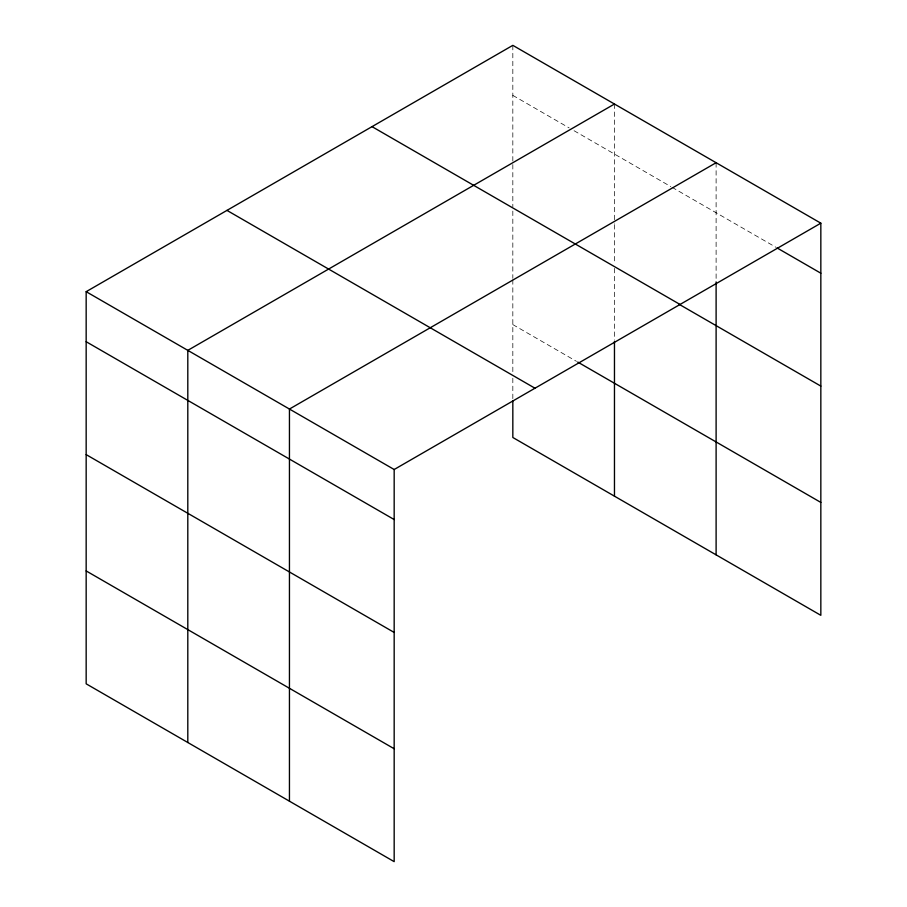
<?xml version="1.0" encoding="UTF-8"?>
<svg xmlns="http://www.w3.org/2000/svg" width="907" height="907" viewBox="0 0 907 907"><rect width="100%" height="100%" fill="white"/><g stroke="black" fill="none" stroke-linecap="round" stroke-linejoin="round"><path stroke-width="0.68" stroke-dasharray="4.54 3.4" d="M512.829 95.382L569.165 127.91M574.063 130.733L670.806 186.593M672.03 187.296L775.78 247.192M512.829 324.593L576.512 361.36M716.111 162.716L716.111 280.49M614.47 104.033L614.47 223.213M614.47 224.63L614.47 264.141M614.47 268.359L614.47 339.83M512.829 45.35L512.829 163.124M512.829 164.53L512.829 206.864M512.829 211.082L512.829 278.347M512.829 279.753L512.829 372.573M512.829 378.219L512.829 399.386"/><path stroke-width="1.36" d="M820.835 223.179L512.829 45.35L86.165 291.68L86.165 683.821L394.171 861.65L394.171 469.509L820.835 223.179L820.835 615.32L512.829 437.491L512.829 400.803M614.47 104.033L187.806 350.363L187.806 742.504M716.111 162.716L289.446 409.046L289.446 801.187M777.004 247.894L820.835 273.211M372.029 126.64L680.035 304.469M679.377 304.435L820.835 386.099M577.736 362.063L820.835 502.421M226.965 210.39L534.971 388.219M86.165 291.68L394.171 469.509M86.165 341.712L394.171 519.541M86.165 454.611L394.171 632.44M86.165 570.934L394.171 748.751M716.111 281.896L716.111 554.857M614.47 341.236L614.47 496.174"/></g></svg>
